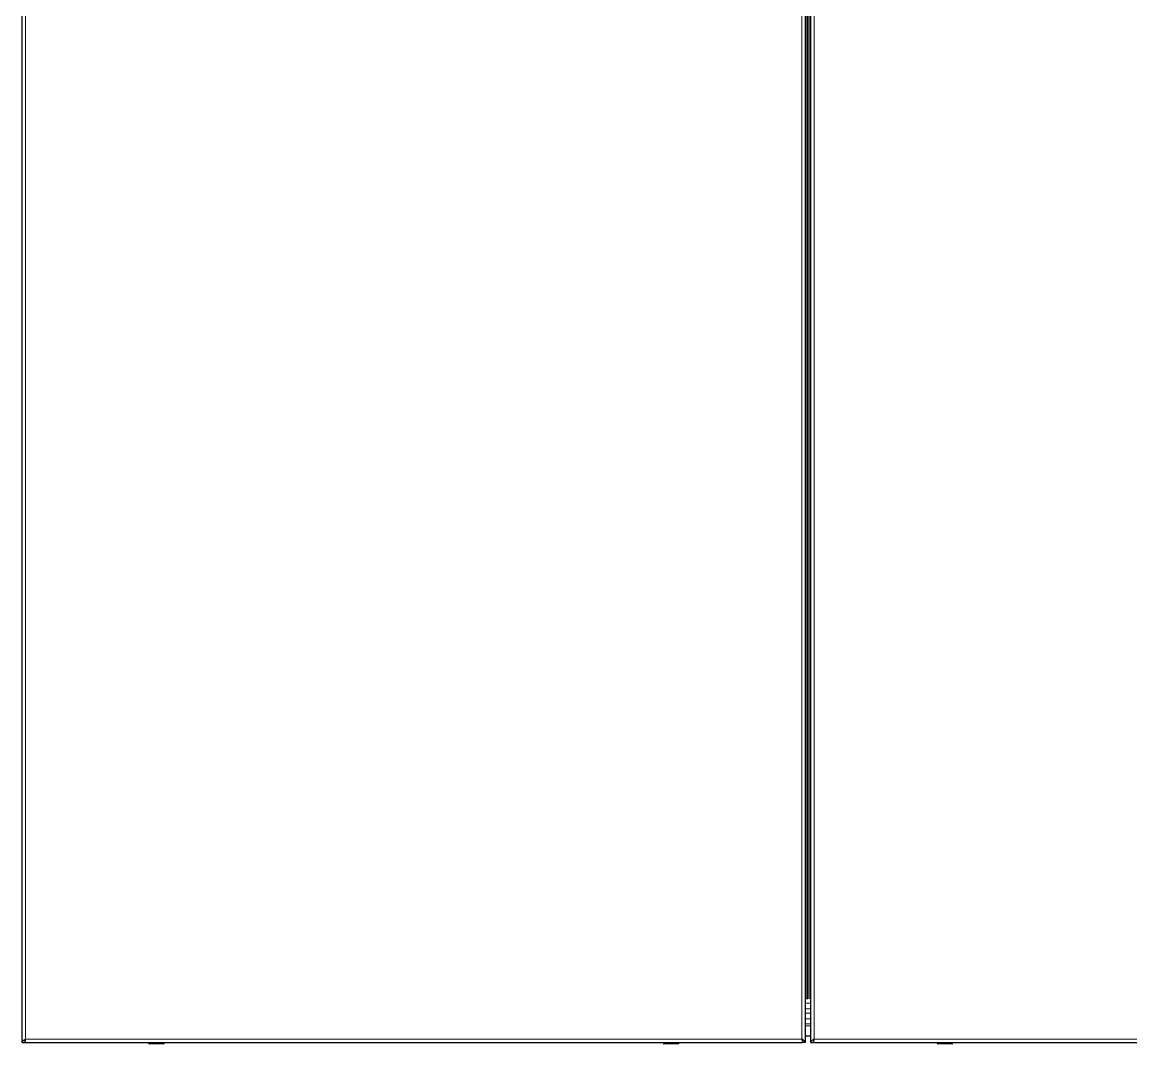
# Model space of a CAD drawing. Header units: millimetres. Extents: x -1264 to 3208, y -1920 to 1219.
# Drawn here: x 1523 to 2366, y -1200 to -423 of the extents above; entities that cross this region are included whole.
import ezdxf

# ---------------------------------------------------------------- set-up
doc = ezdxf.new("R2010")
doc.units = ezdxf.units.MM

msp = doc.modelspace()

# ---------------------------------------------------------------- linework, layer by layer
at = {"color": 7, "linetype": 'Continuous', "lineweight": 25}
for p, q in [((1523.28, -1198.72), (1523.28, 756.28)), ((2118.28, -1198.72), (2118.28, 756.28)), ((2122.28, 756.28), (2122.28, -1198.72)), ((2118.28, -1160.92), (2118.41, -1160.92)), ((2118.28, -1164.92), (2118.82, -1164.92)), ((2118.28, -1193.72), (2122.28, -1193.72)), ((1523.28, -1198.72), (1525.28, -1198.72)), ((1525.58, -1198.72), (1525.58, -1197.01)), ((1525.58, -1198.72), (2115.98, -1198.72)), ((1619.53, -1198.72), (1619.53, -1199.47)), ((1628.29, -1199.72), (1619.78, -1199.72)), ((1630.78, -1199.72), (1628.29, -1199.72)), ((1631.03, -1199.47), (1631.03, -1198.72)), ((2010.53, -1198.72), (2010.53, -1199.47)), ((2021.78, -1199.72), (2010.78, -1199.72)), ((2022.03, -1199.47), (2022.03, -1198.72)), ((2115.98, -1197), (2115.98, -1198.72)), ((2118.28, -1198.72), (2116.28, -1198.72)), ((2122.28, -1198.72), (2124.28, -1198.72)), ((2124.58, -1198.72), (2124.58, -1197.01)), ((2124.58, -1198.72), (2714.98, -1198.72)), ((2218.53, -1198.72), (2218.53, -1199.47)), ((2227.29, -1199.72), (2218.78, -1199.72)), ((2229.78, -1199.72), (2227.29, -1199.72)), ((2230.03, -1199.47), (2230.03, -1198.72))]:
    msp.add_line(p, q, dxfattribs=at)
at = {"color": 8, "linetype": 'Continuous', "lineweight": 18}
for p, q in [((1525.88, 753.68), (1525.88, -1196.12)), ((2115.68, -1196.12), (2115.68, 753.68)), ((2119.29, -1165.85), (2119.29, 723.41)), ((2119.76, 723.43), (2119.76, -1165.87)), ((2120.33, -1165.53), (2120.33, 723.1)), ((2121.68, 723.1), (2121.68, -1165.53)), ((2124.88, -298.56), (2124.88, -1196.12)), ((2118.28, -1168.9), (2122.28, -1168.9)), ((2118.28, -1173.23), (2122.28, -1173.23)), ((2118.28, -1176.45), (2122.28, -1176.45)), ((2118.28, -1180.78), (2122.28, -1180.78)), ((2118.28, -1184.55), (2122.28, -1184.55)), ((2118.28, -1185.99), (2122.28, -1185.99)), ((1525.88, -1196.12), (2115.68, -1196.12)), ((1619.53, -1199.47), (1628.42, -1199.47)), ((1628.42, -1199.47), (1631.03, -1199.47)), ((2010.53, -1199.47), (2022.03, -1199.47)), ((2124.88, -1196.12), (2714.68, -1196.12)), ((2218.53, -1199.47), (2227.42, -1199.47)), ((2227.42, -1199.47), (2230.03, -1199.47))]:
    msp.add_line(p, q, dxfattribs=at)
at = {"color": 7, "linetype": 'Continuous', "lineweight": 25}
for centre, start, end in [((1619.78, -1199.47), 180, 270), ((1630.78, -1199.47), 270, 0), ((2010.78, -1199.47), 180, 270), ((2021.78, -1199.47), 270, 0), ((2218.78, -1199.47), 180, 270), ((2229.78, -1199.47), 270, 0)]:
    msp.add_arc(centre, 0.25, start, end, dxfattribs=at)
for points, knots in [([(1525.88, -1196.12), (1525.59, -1196.3), (1524.96, -1196.7), (1524.1, -1197.33), (1523.42, -1198.01), (1523.33, -1198.48), (1523.28, -1198.72)], [0, 0, 0, 0, 0.2113527, 0.4661677, 0.7210903, 1, 1, 1, 1]), ([(1525.88, -1196.12), (1525.74, -1196.5), (1525.52, -1197.12), (1525.31, -1197.98), (1525.29, -1198.47), (1525.28, -1198.72)], [0, 0, 0, 0, 0.4375, 0.71569, 1, 1, 1, 1]), ([(2118.28, -1198.72), (2118.25, -1198.53), (2118.19, -1198.13), (2117.65, -1197.5), (2116.78, -1196.82), (2116.06, -1196.36), (2115.68, -1196.12)], [0, 0, 0, 0, 0.213506, 0.468322, 0.723241, 1, 1, 1, 1]), ([(2116.28, -1198.72), (2116.25, -1198.34), (2116.21, -1197.72), (2115.94, -1196.85), (2115.77, -1196.36), (2115.68, -1196.12)], [0, 0, 0, 0, 0.4375, 0.71569, 1, 1, 1, 1]), ([(2124.88, -1196.12), (2124.59, -1196.3), (2123.96, -1196.7), (2123.1, -1197.33), (2122.42, -1198.01), (2122.33, -1198.48), (2122.28, -1198.72)], [0, 0, 0, 0, 0.211353, 0.466168, 0.72109, 1, 1, 1, 1]), ([(2124.88, -1196.12), (2124.74, -1196.5), (2124.52, -1197.12), (2124.31, -1197.98), (2124.29, -1198.47), (2124.28, -1198.72)], [0, 0, 0, 0, 0.4375, 0.71569, 1, 1, 1, 1])]:
    msp.add_open_spline(points, degree=3, knots=knots, dxfattribs=at)
for points in [[(1525.58, -1198.72), (1525.6, -1198.68), (1525.65, -1198.6), (1525.73, -1198), (1525.8, -1197.14), (1525.85, -1196.46), (1525.88, -1196.12)], [(2115.68, -1196.12), (2115.7, -1196.46), (2115.75, -1197.14), (2115.83, -1198), (2115.9, -1198.6), (2115.95, -1198.68), (2115.98, -1198.72)], [(2124.58, -1198.72), (2124.6, -1198.68), (2124.65, -1198.6), (2124.73, -1198), (2124.8, -1197.14), (2124.85, -1196.46), (2124.88, -1196.12)]]:
    msp.add_open_spline(points, degree=3, dxfattribs=at)

doc.saveas('drawing.dxf')
